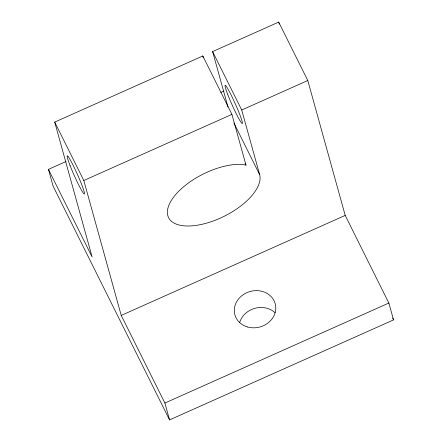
<?xml version="1.0" encoding="UTF-8"?>
<svg xmlns="http://www.w3.org/2000/svg" width="442" height="442" viewBox="0 0 442 442"><rect width="100%" height="100%" fill="white"/><g stroke="black" fill="none" stroke-linecap="round" stroke-linejoin="round"><path stroke-width="0.66" d="M48.46 169.374L92.118 257.001L54.709 122.097L202.812 55.974L231.917 114.39L245.99 165.12L241.68 164.363A50.443 23.575 -26.5 0 0 170.772 201.386A50.443 23.575 -26.5 0 0 208.022 222.718A50.443 23.575 -26.5 0 0 259.647 174.656L241.719 110.014L212.613 51.598L278.687 22.1L307.792 80.516L345.208 215.414L388.866 303.041L393.54 319.903L169.562 419.9L53.134 186.237L48.46 169.374L66.073 161.512M220.845 92.411L223.989 91.008M169.562 419.9L164.888 403.038L121.224 315.417L83.814 180.513L231.917 114.39M241.719 110.014L307.792 80.516M121.224 315.417L345.208 215.414M164.888 403.038L388.866 303.041M392.623 318.052L393.54 319.903M233.906 123.003L259.647 174.656M245.067 163.275L245.99 165.12M54.709 122.097L83.814 180.513M278.687 22.1L279.239 24.095M212.613 51.598L227.978 107.003M202.812 55.974L203.359 57.952M239.597 322.759A20.918 18.415 -15.5 0 1 254.691 308.372A20.918 18.415 -15.5 0 1 275.106 312.726M69.991 165.358A20.918 1.669 65.9 0 0 84.273 194.027A20.918 1.669 65.9 0 0 73.157 165.358A20.918 1.669 65.9 0 0 69.991 165.358M247.415 326.942A20.918 18.415 -15.5 0 0 275.57 305.3A20.918 18.415 -15.5 0 0 242.155 295.438A20.918 18.415 -15.5 0 0 247.415 326.942M227.895 94.859A20.918 1.669 65.9 0 0 242.183 123.528A20.918 1.669 65.9 0 0 231.061 94.859A20.918 1.669 65.9 0 0 227.895 94.859"/></g></svg>
